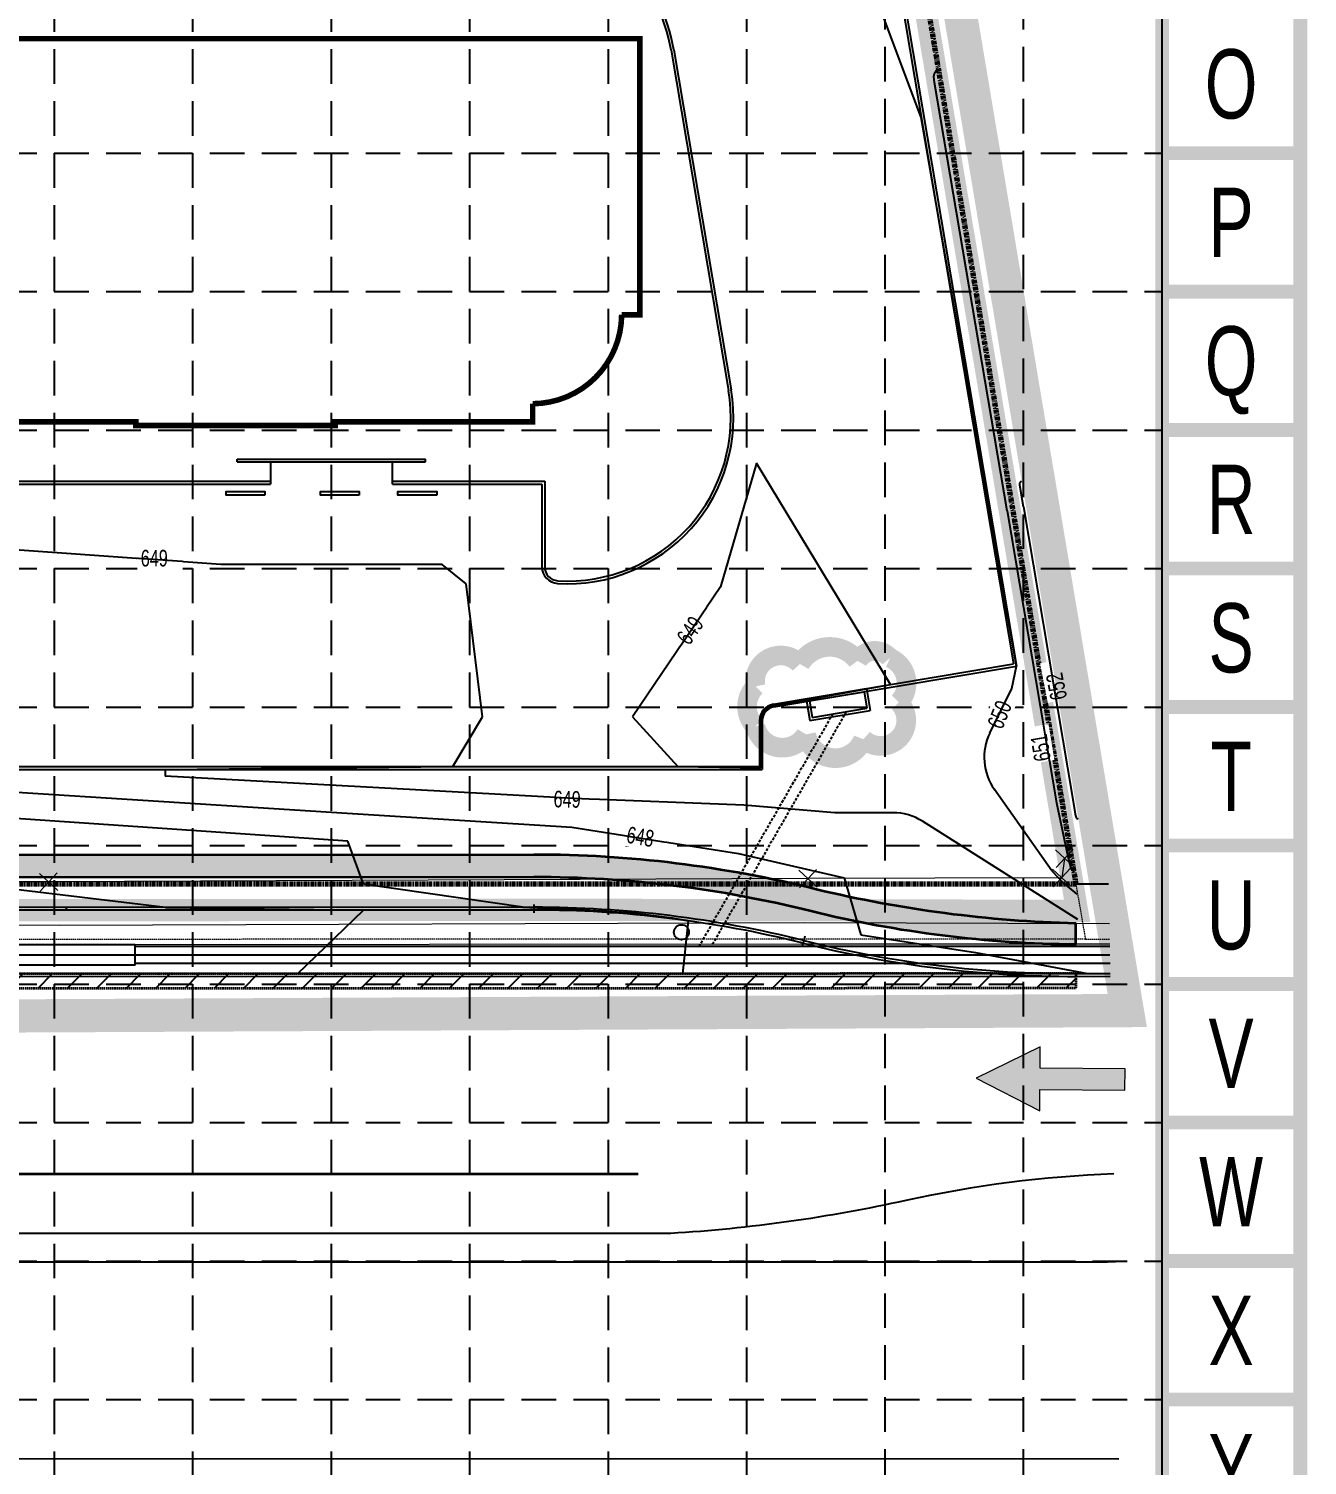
# Model space of a CAD drawing. Header units: feet. Extents: x 9897 to 20516, y 9531 to 20344.
# Drawn here: x 11268.2 to 11499.1, y 9895.1 to 10154.4 of the extents above; entities that cross this region are included whole.
import ezdxf
from ezdxf.enums import TextEntityAlignment as Align

# ---------------------------------------------------------------- set-up
doc = ezdxf.new("R2010")
doc.units = ezdxf.units.FT
doc.header["$MEASUREMENT"] = 0
for name, pattern in [('CENTER2', [28.575000000000003, 19.05, -3.175, 3.175, -3.175]), ('DASHED', [0.75, 0.5, -0.25]), ('DASHED2', [0.375, 0.25, -0.125]), ('HIDDEN', [0.375, 0.25, -0.125]), ('PHANTOM2', [1.25, 0.625, -0.125, 0.125, -0.125, 0.125, -0.125])]:
    doc.linetypes.add(name, pattern=pattern)
doc.layers.get('0').update_dxf_attribs({"lineweight": 18})
for name, color, linetype, lineweight in [('1-CM-DRAW', 9, 'Continuous', 25), ('BDY', 30, 'PHANTOM2', 70), ('BDY-ADJ', 6, 'Continuous', 25), ('BDY-ORIGINALTRACTS', 10, 'HIDDEN', 20), ('FENCE', 43, 'Continuous', 20), ('LIMITS OF DISTURBANCE', 1, 'Continuous', 18), ('PAVE-SAWCUT', 4, 'DASHED2', 35), ('PAVE-SAWCUT-HATCH', 7, 'Continuous', 25), ('PAVE-SIDE-EX', 8, 'Continuous', 18), ('PAVE-SIDEWALK', 6, 'Continuous', 35), ('PC', 43, 'Continuous', 25), ('TEXT-ANNOT-CONTOUR-PROP', 9, 'Continuous', 20), ('UE-SS', 81, 'CENTER2', 25), ('UP-SD', 160, 'DASHED', 25), ('UP-SD-INLET', 2, 'Continuous', 25)]:
    doc.layers.add(name, color=color, linetype=linetype, lineweight=lineweight)
for name, color, linetype in [('A-SITE-BLDG', 2, 'Continuous'), ('A-SITE-CURB', 4, 'Continuous'), ('A-SITE-CURB-BACK', 200, 'Continuous'), ('A-SITE-CURB-FUTR', 6, 'Continuous'), ('BASE', 7, 'Continuous'), ('BDY-BC', 20, 'Continuous'), ('BDY-GUTTER', 255, 'Continuous'), ('GRID', 254, 'HIDDEN'), ('LEGEND', 7, 'Continuous'), ('SILT FENCE', 200, 'Continuous'), ('UE-SD', 57, 'Continuous')]:
    doc.layers.add(name, color=color, linetype=linetype)
doc.styles.get("Standard").update_dxf_attribs({"font": 'ARIAL.TTF', "width": 0.7})

# ---------------------------------------------------------------- blocks, each defined once
blk = doc.blocks.new('X')
at = {"color": 0}
for p, q in [((-0.00294499411, -0.00294499411), (0.00294499411, 0.00294499411)), ((-0.00294499411, 0.00294499411), (0.00294499411, -0.00294499411))]:
    blk.add_line(p, q, dxfattribs=at)
blk.add_point((0, 0), dxfattribs=at)
blk = doc.blocks.new('inlet protection')
at = {"layer": 'LEGEND', "color": 170, "ltscale": 100, "const_width": 9.480976857}
blk.add_lwpolyline([(38.02917008228094, 58.52356190376901, 0.5205670505517462), (38.02917008228094, 58.52356190376901, 0.7651954600696135), (16.58303194181174, 47.72733227750343, 0.4178788784126488), (16.45018155881208, 28.30237705626849, 0.6649002420699669), (40.95814324907765, 24.56110226935417, 0.744833174426672), (68.59977433324396, 22.24033073547483, 0.9756416855879776), (85.81920006688809, 40.02779717956447, 0.5205670505517462), (81.53153503040956, 61.4561512552887, 0.5205670505517462), (65.81009028645572, 60.02759261889643, 0.5402640007904789), (38.02917008228094, 58.52356190376901)], format="xyb", close=True, dxfattribs=at)

msp = doc.modelspace()

# ---------------------------------------------------------------- hatches: boundary and pattern name
at = {"layer": 'PAVE-SAWCUT-HATCH'}
h = msp.add_hatch(dxfattribs=at)
h.set_pattern_fill('ANSI31', color=256, scale=30, style=0)
h.set_pattern_definition([(45, (0, 0), (-2.651650429449553, 2.651650429449553), [])])
h.paths.add_polyline_path([(11457.36351769524, 9983.860995593284), (11291.6861195493, 9983.80587471166), (11126.06895158375, 9983.750978594808), (11120.31364170968, 9985.084011232491), (11109.67496719251, 9985.139979941225), (11103.32280902819, 9983.746625464026), (11074.03167583607, 9983.74492283594), (11074.03182115548, 9981.24492284016), (11103.3229543476, 9981.24662546825), (11457.36366882567, 9981.261012687743)])
at = {"layer": 'PAVE-SIDEWALK'}
h = msp.add_hatch(dxfattribs=at)
h.set_pattern_fill('AR-SAND', scale=1.25, style=0)
h.set_pattern_definition([(37.50000000000001, (0, 0), (-0.0787416976370102, 2.408529711266448), [0, -1.9, 0, -2.125, 0, -2.03125]), (7.499999999999999, (0, 0), (2.212220881584659, 3.527682581537175), [0, -1.025, 0, -1.7125, 0, -0.65625]), (327.5, (-1.5375, 0), (3.892677327189369, 0.007073816921205622), [0, -0.625, 0, -2.25, 0, -2.9375]), (317.5, (-1.5375, 0), (3.757658255715366, 1.097094456167811), [0, -0.3125, 0, -1.475, 0, -1.6875])])
edge = h.paths.add_edge_path()
edge.add_line((11359.4322909668, 10005.32833130475), (11136.82859126671, 10005.25454620831))
edge.add_arc((11159.18264053531, 10025.2619568681), 30.00000000021573, 221.8293063791939, 233.1490938374925)
edge.add_line((11141.19059665779, 10001.25599183601), (11359.43361682244, 10001.32833152449))
edge.add_arc((11359.50189838762, 9795.32834284094), 205.9999999999897, 75.94856488277088, 90.01899148337532, ccw=False)
edge.add_arc((11459.23910902745, 10197.51676891618), 208.3716136481749, 256.1948231785863, 269.4686896580105)
edge.add_line((11457.30688282187, 9989.154114209934), (11457.3056362234, 9992.915002140135))
edge.add_arc((11462.81198869914, 10216.81928827014), 223.971983214366, 256.4865105724103, 268.5912409976048, ccw=False)
edge.add_arc((11359.50189838763, 9795.328342840938), 209.9999999999906, 75.95219315909644, 90.01899148337698)

# ---------------------------------------------------------------- linework, layer by layer
msp.add_lwpolyline([(11450.77128090701, 9959.101621523854), (11450.80176442373, 9962.94150079827), (11466.16128157923, 9962.819562272656), (11466.19176373748, 9966.659444050838), (11450.83224929894, 9966.7813788208), (11450.86273281566, 9970.621256843331), (11439.29736440986, 9964.952890574035), (11450.77127479387, 9959.101625279507)], close=True)
at = {"color": 254}
for points in [[(11450.86273215384, 9970.621258391715), (11450.77127967247, 9959.101621399011), (11439.29736892045, 9964.952892376745), (11450.77127967247, 9959.101621399011)], [(11466.1612798232, 9962.81956375475), (11466.19176398366, 9966.659442752314), (11450.80176383293, 9962.941500396586), (11450.83224799338, 9966.78137939415)]]:
    msp.add_solid(points, dxfattribs=at)
at = {"layer": '1-CM-DRAW'}
for p, q in [((11359.43527414198, 9996.328331799163), (11359.43577133181, 9994.828350072656)), ((11408.37906570621, 9990.608607162552), (11407.8904729667, 9988.669205931528))]:
    msp.add_line(p, q, dxfattribs=at)
at = {"layer": 'A-SITE-BLDG', "color": 7, "const_width": 1}
msp.add_lwpolyline([(11375.29614264334, 10102.79343248915), (11378.5663085664, 10102.79343248893), (11378.5663085664, 10152.62743323253), (11058.5663085664, 10152.62743323252)], dxfattribs=at)
msp.add_lwpolyline([(11254.56385811369, 10083.46076656587), (11287.56385811369, 10083.46076656587), (11287.56385811369, 10082.7940998992), (11323.56385811369, 10082.7940998992), (11323.56385811369, 10083.46076656587), (11359.23297523306, 10083.46076656587), (11359.23297523306, 10086.7315998992, 0.4109630356569808), (11375.29614264334, 10102.79343248893)], format="xyb", dxfattribs=at)
at = {"layer": 'A-SITE-CURB', "color": 7, "ltscale": 0.45}
for p, q in [((11422.05132416788, 10181.786277365), (11446.02163695892, 10039.79553906568)), ((11384.71820791693, 10150.62125494088), (11395.08321524737, 10089.22301386838)), ((11305.90134571303, 10076.22773967625), (11339.90134571303, 10076.22773967624)), ((11311.90134571303, 10076.22773967624), (11311.90134571303, 10072.22773967624)), ((11333.90134571303, 10072.22773967624), (11333.90134571303, 10076.22773967625)), ((11402.68382624794, 10032.4794218959), (11446.02163695892, 10039.79553906568)), ((11400.18320841877, 10029.52127763853), (11400.18320841877, 10021.22161375276))]:
    msp.add_line(p, q, dxfattribs=at)
at = {"layer": 'A-SITE-CURB', "color": 7}
for p, q in [((11203.90134571302, 10072.22919216004), (11311.90134571303, 10072.22919216004)), ((11333.90134571303, 10072.22919216004), (11360.90134571303, 10072.22919216004)), ((11360.90134571303, 10072.22919216004), (11360.90134571303, 10057.27666660966)), ((11158.18320841878, 10021.22161375276), (11400.18320841877, 10021.22161375276)), ((11359.43560560589, 9995.328331854096), (11187.19258291426, 9995.271239505411))]:
    msp.add_line(p, q, dxfattribs=at)
at = {"layer": 'A-SITE-CURB', "color": 7, "ltscale": 0.45}
for points in [[(11310.90134571303, 10070.22773967625), (11303.90134571303, 10070.22773967625), (11303.90134571303, 10070.89440634292), (11310.90134571303, 10070.89440634291)], [(11327.90134571303, 10070.22773967625), (11320.90134571303, 10070.22773967625), (11320.90134571303, 10070.89440634291), (11327.90134571303, 10070.89440634291)], [(11341.90134571303, 10070.22773967625), (11334.90134571303, 10070.22773967625), (11334.90134571303, 10070.89440634292), (11341.90134571303, 10070.89440634292)]]:
    msp.add_lwpolyline(points, close=True, dxfattribs=at)
for centre, radius, start, end in [((11355.13676534316, 10145.62743323253), 30, 9.58210139059751, 79.83550786912188), ((11403.18320841877, 10029.52127763853), 3, 99.58210139059423, 180)]:
    msp.add_arc(centre, radius, start, end, dxfattribs=at)
at = {"layer": 'A-SITE-CURB', "color": 7}
for centre, radius, start, end in [((11365.5017726736, 10084.22919216004), 30, 266.6017965736459, 9.582101390597384), ((11363.90134571303, 10057.27666660966), 3, 179.9999999999653, 266.6017965736422), ((11359.50189838763, 9795.328342840929), 200, 75.94856488277308, 90.01899148337749), ((11456.61903609212, 10183.35960648355), 200, 255.9485648827736, 270.2138132969606)]:
    msp.add_arc(centre, radius, start, end, dxfattribs=at)
at = {"layer": 'A-SITE-CURB-BACK', "color": 7, "ltscale": 0.45}
for p, q in [((11422.46111784897, 10182.3625317697), (11446.59789136362, 10039.38574538459)), ((11384.22518387404, 10150.53802457907), (11394.59019120447, 10089.13978350658)), ((11305.90134571303, 10076.72773967624), (11339.90134571303, 10076.72773967625)), ((11203.40134571302, 10072.72919216004), (11311.90134571303, 10072.72919216004)), ((11333.90134571303, 10072.72919216004), (11361.40134571303, 10072.72919216004)), ((11361.40134571303, 10072.72919216004), (11361.40134571303, 10057.27666660966)), ((11402.76705660974, 10031.98639785301), (11446.59789136362, 10039.38574538459)), ((11400.68320841877, 10029.52127763853), (11400.68320841877, 10020.72161375276)), ((11157.68320841878, 10020.72161375276), (11400.68320841877, 10020.72161375276)), ((11359.43543987394, 9995.82833182663), (11187.19241718232, 9995.771239477946))]:
    msp.add_line(p, q, dxfattribs=at)
at = {"layer": 'A-SITE-CURB-BACK', "color": 7}
for p, q in [((11305.90134571303, 10076.22773967625), (11305.90134571303, 10076.72773967624)), ((11339.90134571303, 10076.22773967624), (11339.90134571303, 10076.72773967625))]:
    msp.add_line(p, q, dxfattribs=at)
at = {"layer": 'A-SITE-CURB-BACK', "color": 7, "ltscale": 0.45}
for centre, radius, start, end in [((11355.13676534316, 10145.62743323253), 29.5, 9.58210139059751, 79.83550786912005), ((11365.5017726736, 10084.22919216004), 29.5, 266.6017965736459, 9.582101390597384), ((11363.90134571303, 10057.27666660966), 2.5, 179.9999999999653, 266.6017965736422), ((11403.18320841877, 10029.52127763853), 2.5, 99.58210139059423, 180)]:
    msp.add_arc(centre, radius, start, end, dxfattribs=at)
at = {"layer": 'A-SITE-CURB-BACK', "color": 7}
for centre, radius, start, end in [((11359.50189838763, 9795.328342840929), 200.5, 75.94856488277308, 90.01899148337749), ((11456.61903609212, 10183.35960648355), 199.5, 255.9485648827736, 270.2138132969606)]:
    msp.add_arc(centre, radius, start, end, dxfattribs=at)
at = {"layer": 'A-SITE-CURB-FUTR', "color": 7}
msp.add_lwpolyline([(11464.15500299075, 9947.70477656842, 0.04503168345089981), (11426.60062992242, 9942.895532691247, -0.03910003377133729), (11384.15363874264, 9936.948022177457), (11177.9888285452, 9936.948022177457, 0.03991580452087786), (11168.07130095131, 9936.155026534605, 0.8983704982025498), (11168.269654588, 9932.388266996375, -0.001181680350323085), (11177.95618558845, 9931.838246020146), (11460.7160111791, 9931.83824602015, 0.005263907804401144), (11464.4366059689, 9931.877416841426)], format="xyb", dxfattribs=at)
at = {"layer": 'A-SITE-CURB-FUTR', "color": 7, "const_width": 0.5}
msp.add_lwpolyline([(11167.83886010333, 9947.679145571721), (11378.30991849895, 9947.679145571721)], dxfattribs=at)
at = {"layer": 'BASE', "color": 9}
msp.add_line((11472.83564608743, 10506.97453336867), (11472.83564608743, 9556.974533368671), dxfattribs=at)
at = {"layer": 'BASE', "const_width": 2.5}
for points in [[(11497.83564608743, 10131.97453336867), (11472.83564608743, 10131.97453336867)], [(11497.83564608743, 10106.97453336867), (11472.83564608743, 10106.97453336867)], [(11497.83564608743, 10081.97453336867), (11472.83564608743, 10081.97453336867)], [(11497.83564608743, 10056.97453336867), (11472.83564608743, 10056.97453336867)], [(11497.83564608743, 10031.97453336867), (11472.83564608743, 10031.97453336867)], [(11497.83564608743, 10006.97453336867), (11472.83564608743, 10006.97453336867)], [(11497.83564608743, 9981.974533368671), (11472.83564608743, 9981.974533368671)], [(11497.83564608743, 9956.974533368671), (11472.83564608743, 9956.974533368671)], [(11497.83564608743, 9931.974533368671), (11472.83564608743, 9931.974533368671)], [(11497.83564608743, 9906.974533368671), (11472.83564608743, 9906.974533368671)]]:
    msp.add_lwpolyline(points, dxfattribs=at)
at = {"layer": 'BDY', "color": 7}
for p, q in [((11415.1643710845, 10249.61529228122), (11457.30328751485, 10000.00086683588)), ((11457.30328751485, 10000.00086683588), (11040.92328751492, 10000.00061916394))]:
    msp.add_line(p, q, dxfattribs=at)
at = {"layer": 'BDY-ADJ', "color": 254}
msp.add_line((11463.22497831765, 9999.97636528816), (11457.30328751485, 10000.00086683588), dxfattribs=at)
at = {"layer": 'BDY-BC', "color": 7}
for p, q in [((11457.36645915271, 9983.860996568272), (11126.06895158375, 9983.750978594808)), ((11457.37180900569, 9983.861016532654), (11463.51129754713, 9983.883930927332)), ((10471.22317326736, 9896.428367043482), (11465.07023262215, 9896.26473604001))]:
    msp.add_line(p, q, dxfattribs=at)
at = {"layer": 'BDY-GUTTER'}
for p, q in [((11457.36662488466, 9983.360996595738), (11126.0691173157, 9983.250978622274)), ((11457.37197473861, 9983.361013669626), (11463.52019310031, 9983.383960646284))]:
    msp.add_line(p, q, dxfattribs=at)
at = {"layer": 'BDY-ORIGINALTRACTS', "color": 7}
for p, q in [((11457.30328751485, 10000.00086683588), (11459.02596192051, 9990.079309856623)), ((11459.02596192051, 9990.079309856623), (9999.18754238772, 9989.746582777814)), ((11459.02596192051, 9990.079309856623), (11463.40140720045, 9990.060264923759))]:
    msp.add_line(p, q, dxfattribs=at)
at = {"layer": 'FENCE'}
for p, q in [((11455.26028846027, 10004.6620606121, 1954.971), (11454.75359560308, 10001.15503408718, 1951.866)), ((11271.8228267963, 10000.40571825313), (11096.94492995185, 10000.8573208564)), ((11408.93954380425, 10001.01483240333), (11271.8228267963, 10000.40571825313)), ((11454.75359560308, 10001.15503408718), (11408.93954380425, 10001.01483240333))]:
    msp.add_line(p, q, dxfattribs=at)
at = {"layer": 'GRID', "color": 8, "linetype": 'HIDDEN', "ltscale": 25}
for p, q in [((11272.83564608743, 10506.97453336867), (11272.83564608743, 9631.864117293864)), ((11297.83564608743, 10506.97453336867), (11297.83564608743, 9631.864117293864)), ((11322.83564608743, 10506.97453336867), (11322.83564608743, 9631.864117293864)), ((11347.83564608743, 10506.97453336867), (11347.83564608743, 9631.864117293864)), ((11372.83564608743, 10506.97453336867), (11372.83564608743, 9631.864117293864)), ((11397.83564608743, 10506.97453336867), (11397.83564608743, 9631.864117293864)), ((11422.79133310578, 10507.38528777282), (11422.79133310578, 9631.864117293864)), ((11447.79133310578, 10507.38528777282), (11447.79133310578, 9631.864117293864)), ((9922.835646087433, 10131.97453336867), (11472.83564608743, 10131.97453336867)), ((9922.835646087433, 10106.97453336867), (11472.83564608743, 10106.97453336867)), ((9922.835646087433, 10081.97453336867), (11472.83564608743, 10081.97453336867)), ((9922.835646087433, 10056.97453336867), (11472.83564608743, 10056.97453336867)), ((9922.835646087433, 10031.97453336867), (11472.83564608743, 10031.97453336867)), ((9922.835646087433, 10006.97453336867), (11472.83564608743, 10006.97453336867)), ((9922.835646087433, 9981.974533368671), (11472.83564608743, 9981.974533368671)), ((9922.835646087433, 9956.974533368671), (11472.83564608743, 9956.974533368671)), ((9922.835646087433, 9931.974533368671), (11472.83564608743, 9931.974533368671)), ((9922.835646087433, 9906.974533368671), (11472.83564608743, 9906.974533368671))]:
    msp.add_line(p, q, dxfattribs=at)
at = {"layer": 'PAVE-SAWCUT'}
msp.add_lwpolyline([(11457.36351769524, 9983.860995593284), (11291.6861195493, 9983.80587471166), (11126.06895158375, 9983.750978594808), (11120.31364170968, 9985.084011232491), (11109.67496719251, 9985.139979941225), (11103.32280902819, 9983.746625464026), (11074.03167583607, 9983.74492283594), (11074.03182115548, 9981.24492284016), (11103.3229543476, 9981.24662546825), (11457.36366882567, 9981.261012687743), (11457.36351769448, 9983.860995593284)], close=True, dxfattribs=at)
at = {"layer": 'PAVE-SIDE-EX', "color": 7}
for p, q in [((11149.9293506038, 9992.942792992919), (11273.80061248201, 9992.628169418913)), ((11273.80061248201, 9992.628169418913), (11408.30427312504, 9993.102497318345)), ((11408.30427312504, 9993.102497318345), (11463.35104226676, 9992.89100175893)), ((11273.25437336591, 9989.040367858832), (11148.55076051678, 9989.12610897476)), ((11407.83377249672, 9989.198001028328), (11273.25437336591, 9989.040367858832)), ((11463.41762602923, 9989.148693465706), (11407.83377249672, 9989.198001028328))]:
    msp.add_line(p, q, dxfattribs=at)
at = {"layer": 'PAVE-SIDEWALK', "color": 7, "ltscale": 0.45}
msp.add_lwpolyline([(11359.4322909668, 10005.32833130475), (11136.82859126671, 10005.25454620831, 0.04943209448350151), (11141.19059665779, 10001.25599183601), (11359.43361682244, 10001.32833152449, -0.06147106951861998), (11409.51722430544, 9995.164443616875, 0.05798301809160265), (11457.30688282187, 9989.154114209934), (11457.3056362234, 9992.915002140135, -0.05286601808583622), (11410.47549516341, 9999.047984583543, 0.06145517837030563)], format="xyb", close=True, dxfattribs=at)
at = {"layer": 'PC', "color": 47}
for p, q in [((11429.37559600679, 10138.40016159014), (11413.74337602104, 10180.38376253821)), ((11431.64684965827, 10145.81457109899, 652), (11431.75148465212, 10146.39693060565, 652)), ((11431.76922090746, 10144.71656058076, 652), (11431.64684965827, 10145.81457109899, 652)), ((11431.75148465212, 10146.39693060565, 652), (11432.02046967037, 10146.74038374977, 652)), ((11444.9093425625, 10067.41031605749, 652), (11431.76922090746, 10144.71656058076, 652)), ((11432.02046967037, 10146.74038374977, 652), (11432.47926784791, 10147.13677813447, 652)), ((11446.59789136362, 10039.38574538459), (11429.37559600679, 10138.40016159014)), ((11399.66249051347, 10075.98957002526), (11393.1362882122, 10053.69469653253)), ((11423.82224337943, 10036.04792556465), (11399.66249051347, 10075.98957002526)), ((11447.20823011456, 10072.31215106804), (11447.24450476746, 10072.55391213404)), ((11447.2168308615, 10072.00082680347), (11447.20823011456, 10072.31215106804)), ((11447.24450476746, 10072.55391213404), (11447.34129659311, 10072.66874662055)), ((11447.34129659311, 10072.66874662055), (11447.48016924346, 10072.78060844428)), ((11447.83535785514, 10068.10001762311), (11447.2168308615, 10072.00082680347)), ((11342.90134571303, 10057.72919216004), (11302.90134571301, 10057.72919216005)), ((11347.24614571303, 10054.22919216004), (11342.90134571303, 10057.72919216004)), ((11350.17554571303, 10030.22161375276), (11347.24614571303, 10054.22919216004)), ((11402.6343352791, 10032.22395039088), (11423.82224337943, 10036.04792556465)), ((11400.61867547328, 10030.58446776058), (11401.0238357356, 10031.27273214448)), ((11401.0238357356, 10031.27273214448), (11401.49987870198, 10031.75161156547)), ((11401.49987870198, 10031.75161156547), (11402.08061592716, 10032.04850957865)), ((11402.08061592716, 10032.04850957865), (11402.6343352791, 10032.22395039088)), ((11344.81264571303, 10021.22161375276), (11350.17554571303, 10030.22161375276)), ((11377.26884571303, 10030.22161375276), (11385.45254571303, 10021.22161375275)), ((11400.4475099919, 10021.01306743144), (11400.4971244536, 10029.72076552668)), ((11400.4971244536, 10029.72076552668), (11400.61867547328, 10030.58446776058)), ((11292.87598443753, 10020.72161375276, 649), (11344.81264571303, 10021.22161375276, 649)), ((11292.87598443753, 10020.72161375276, 649), (11292.87598443753, 10019.49430132948, 649)), ((11385.45254571303, 10021.22161375275), (11400.4475099919, 10021.01306743144)), ((11255.13345042818, 10017.32321083794), (11325.72325298911, 10012.80442737411)), ((11452.94806131703, 10002.41930518941), (11442.58532449968, 10017.09744541823)), ((11456.69034544758, 10015.64654165713, 652), (11457.0689196348, 10013.43338043023, 652)), ((11325.87309953952, 10007.73962003943), (11255.03467994404, 10012.6169431655)), ((11413.78405660707, 10012.85623501499), (11397.33330885363, 10014.23570689587)), ((11424.26118503279, 10012.88992683796), (11413.78405660707, 10012.85623501499)), ((11453.80717068823, 10014.70306956274, 652), (11455.8553230473, 10004.9739784067, 652)), ((11457.0689196348, 10013.43338043023, 652), (11457.2459256806, 10012.38317272944, 652)), ((11457.66297251184, 9993.649639126841), (11429.63160302768, 10011.34592160582)), ((11457.2459256806, 10012.38317272944, 652), (11457.35501702002, 10012.04580602855, 652)), ((11457.35501702002, 10012.04580602855, 652), (11457.44298528145, 10011.93113312903, 652)), ((11457.44298528145, 10011.93113312903, 652), (11457.52333319197, 10011.86997245387, 652)), ((11457.52333319197, 10011.86997245387, 652), (11457.69821398122, 10011.80667408155, 652)), ((11328.66317901993, 10000.00079031793), (11325.87309953952, 10007.73962003943)), ((11396.41718397063, 10005.51903095657), (11415.48906616942, 10001.1185663775)), ((11455.8553230473, 10004.9739784067, 652), (11456.4015373231, 10002.91883429307, 652)), ((11452.94806131703, 10002.41930518941), (11455.07991258227, 10000.18050835528)), ((11456.4015373231, 10002.91883429307, 652), (11456.67003214335, 10002.44662325026, 652)), ((11456.67003214335, 10002.44662325026, 652), (11456.958552175, 10002.28707290386, 652)), ((11292.93945323952, 9995.806290805776), (11257.57895325526, 10000.00074803548)), ((11357.43524039731, 9995.827668832657), (11328.66317901993, 10000.00079031793)), ((11415.48906616942, 10001.1185663775), (11418.46245739135, 9990.833634948694)), ((11455.07991258227, 10000.18050835528), (11457.48551032918, 9998.185796719741)), ((11274.99268075911, 9995.800351405973), (11274.99284649415, 9995.30034212556)), ((11292.93945323951, 9995.806290805776), (11328.66414354576, 9995.31813222433)), ((11316.74348746445, 9983.81429819592), (11328.66414354576, 9995.31813222433)), ((11357.43524039731, 9995.827668832657), (11362.54255306446, 9995.581226646163)), ((11362.54255306446, 9995.581226646163), (11367.5288595243, 9995.446133976033)), ((11367.5288595243, 9995.446133976033), (11371.65179161877, 9995.165783509516)), ((11371.65179161877, 9995.165783509516), (11377.33168734318, 9994.798697709799)), ((11377.33168734318, 9994.798697709799), (11384.42831808217, 9993.945065971215)), ((11384.42831808217, 9993.945065971215), (11387.31347997337, 9993.38519308777)), ((11387.31347997337, 9993.38519308777), (11386.27468364514, 9983.837344333364)), ((11418.46245739135, 9990.833634948694), (11439.16385494963, 9987.679499779564)), ((11439.16385494963, 9987.679499779564), (11459.39475682669, 9983.868566774741))]:
    msp.add_line(p, q, dxfattribs=at)
msp.add_arc((11424.29334236388, 10002.88997854279), 10.000000000001, 57.73566689514671, 90.18424825271784, dxfattribs=at)
at = {"layer": 'SILT FENCE', "linetype": 'Continuous', "const_width": 4}
msp.add_lwpolyline([(11379.12527297658, 10247.01543755554), (11395.79193778985, 10246.51070253913), (11415.99385908406, 10211.68426484667), (11423.09463645551, 10199.87754080568), (11457.51795162998, 9995.192304039583), (11370.60533597774, 9995.37318851437), (11136.98813442602, 9995.199239716336)], dxfattribs=at)
at = {"layer": 'UE-SD', "color": 5}
for p, q in [((11287.46679418865, 9989.046284187942), (11120.32435823594, 9989.046284187933)), ((11463.45206648593, 9987.212984187947), (11120.32435823594, 9987.212984187932)), ((11287.46679418865, 9985.37968418794), (11287.46679418865, 9989.046284187942)), ((11463.42463630687, 9988.754684187947), (11287.46679418865, 9988.75468418794)), ((11287.46679418865, 9985.37968418794), (11120.32435823594, 9985.379684187932)), ((11463.479496665, 9985.671284187947), (11287.46679418865, 9985.67128418794))]:
    msp.add_line(p, q, dxfattribs=at)
at = {"layer": 'UE-SS', "linetype": 'Continuous'}
msp.add_circle((11386.08843528105, 9991.329555600383), 1.357999907400137, dxfattribs=at)
msp.add_circle((11386.08843528105, 9991.329555600383), 1.357999907400137, dxfattribs=at)
at = {"layer": 'UP-SD'}
for p, q in [((11413.41217460388, 10030.74101644265), (11389.23688164886, 9988.754684187943)), ((11415.86189893203, 10031.15456917927), (11391.44848661714, 9988.754684187945))]:
    msp.add_line(p, q, dxfattribs=at)
at = {"layer": 'UP-SD-INLET', "color": 5}
for p, q in [((11408.63115976345, 10033.48342713136), (11419.47768870717, 10035.3144950911)), ((11408.63115976345, 10033.48342713136), (11409.2970026579, 10029.53923478819)), ((11409.20741416815, 10033.07363345027), (11419.06789502608, 10034.73824068639)), ((11419.06789502608, 10034.73824068639), (11419.56727719691, 10031.78009642902)), ((11419.47768870717, 10035.3144950911), (11420.14353160161, 10031.37030274793)), ((11409.20741416815, 10033.07363345027), (11409.70679633899, 10030.1154891929)), ((11409.2970026579, 10029.53923478819), (11420.14353160161, 10031.37030274793)), ((11409.70679633899, 10030.1154891929), (11419.56727719691, 10031.78009642902))]:
    msp.add_line(p, q, dxfattribs=at)

# ---------------------------------------------------------------- block references
at = {"xscale": 0.3738502713858907, "yscale": 0.3738502713858907, "zscale": 0.3738502713876938}
msp.add_blockref('inlet protection', (11393.27590752464, 10017.86292820919), dxfattribs=at)
at = {"layer": 'FENCE', "xscale": 540.0000000000001, "yscale": 540, "zscale": 540, "rotation": 92.12920690953888}
for p in [(11455.26028846027, 10004.6620606121, 1954.971), (11408.93954380425, 10001.01483240333, 1950.075), (11454.75359560308, 10001.15503408718, 1951.866), (11271.8228267963, 10000.40571825313, 1944.291)]:
    msp.add_blockref('X', p, dxfattribs=at)

# ---------------------------------------------------------------- texts
at = {"layer": 'BASE', "width": 0.7}
for s, p in [('O', (11485.33564608743, 10144.47453336867)), ('P', (11485.33564608743, 10119.47453336867)), ('Q', (11485.33564608743, 10094.47453336867)), ('R', (11485.33564608743, 10069.47453336867)), ('S', (11485.33564608743, 10044.47453336867)), ('T', (11485.33564608743, 10019.47453336867)), ('U', (11485.33564608743, 9994.474533368671)), ('V', (11485.33564608743, 9969.474533368671)), ('W', (11485.33564608743, 9944.474533368671)), ('X', (11485.33564608743, 9919.474533368671)), ('Y', (11485.33564608743, 9894.474533368671))]:
    msp.add_text(s, height=12.5, dxfattribs=at).set_placement(p, align=Align.MIDDLE_CENTER)

# ---------------------------------------------------------------- next in the draw order: wipeouts: each hides what was drawn before it
for points in [[(11287.87348908028, 10056.30634431943), (11296.030631937421, 10056.30634431943), (11296.030631937421, 10061.406344319428), (11287.87348908028, 10061.406344319428)], [(11388.0341975407, 10041.86120065314), (11392.654108835282, 10048.583953007794), (11388.450916907768, 10051.472408931026), (11383.831005613185, 10044.749656576372)], [(11456.373928943038, 10033.555750764213), (11454.953371420655, 10040.67250134117), (11450.834622070997, 10039.850367656956), (11452.255179593383, 10032.73361708)], [(11453.430497803936, 10022.415026006747), (11452.353794657087, 10028.897647683425), (11448.21055384634, 10028.209493933049), (11449.28725699319, 10021.726872256368)], [(11362.81813802609, 10013.290327525967), (11369.95943565083, 10013.14107472654), (11370.047196296891, 10017.340157729886), (11362.905898672152, 10017.489410529313)], [(11375.76727658157, 10006.944919616495), (11382.920203491049, 10005.719456815517), (11383.62942802547, 10009.859142861556), (11376.476501115987, 10011.084605662529)]]:
    msp.add_wipeout(points).dxf.layer = 'TEXT-ANNOT-CONTOUR-PROP'

# ---------------------------------------------------------------- next in the draw order: linework, layer by layer
at = {"layer": 'PC', "color": 47}
for p, q in [((11302.90134571301, 10057.72919216005), (11203.90134571302, 10064.68869216005)), ((11393.1362882122, 10053.69469653253), (11377.26884571303, 10030.22161375276)), ((11366.70804122792, 10015.4483156703), (11292.87598443753, 10019.49430132948)), ((11397.33330885363, 10014.23570689587), (11366.70804122792, 10015.4483156703)), ((11325.72325298911, 10012.80442737411), (11366.29627063687, 10010.3124851558)), ((11366.29627063687, 10010.3124851558), (11396.41718397063, 10005.51903095657))]:
    msp.add_line(p, q, dxfattribs=at)

# ---------------------------------------------------------------- next in the draw order: texts
at = {"layer": 'PC', "color": 47, "linetype": 'DASHED2', "width": 0.7}
msp.add_text('649', height=3, dxfattribs=at).set_placement((11288.46634622313, 10057.35634431943))
for s, height, rotation, p in [('649', 3, 55.50294288784196, (11387.50460738423, 10042.9444890995)), ('652', 2.999999999999999, 101.2883128594324, (11455.75757244805, 10033.57839661033)), ('651', 3, 99.43021044005364, (11452.8151996694, 10022.45764488632)), ('649', 3, 358.8026950936269, (11362.97350121374, 10013.88721147045)), ('648', 3, 350.2782828466275, (11376.00940002002, 10007.51218005387))]:
    msp.add_text(s, height=height, rotation=rotation, dxfattribs=at).set_placement(p)

# ---------------------------------------------------------------- next in the draw order: wipeouts: each hides what was drawn before it
msp.add_wipeout([(11444.498964531216, 10027.41991670024), (11447.20860183044, 10034.152225973858), (11443.312344101223, 10035.720401891125), (11440.602706802, 10028.988092617506)]).dxf.layer = 'TEXT-ANNOT-CONTOUR-PROP'

# ---------------------------------------------------------------- next in the draw order: linework, layer by layer
at = {"layer": 'BASE', "const_width": 2.5}
for points in [[(9897.835646087433, 9531.974533368671), (11497.83564608743, 9531.974533368671), (11497.83564608743, 10531.97453336867), (9897.835646087433, 10531.97453336867)], [(9922.78104091933, 9556.96798653512), (11472.90548956443, 9556.924632954928), (11472.87318095228, 10506.98649369909), (9923.096056785607, 10507.01527359462)]]:
    msp.add_lwpolyline(points, close=True, dxfattribs=at)
at = {"layer": 'LIMITS OF DISTURBANCE', "linetype": 'DASHED2', "ltscale": 80, "const_width": 6}
msp.add_lwpolyline([(11397.78783281102, 10254.45957029224), (10749.09674355682, 10255.16020020794), (9978.29350750077, 10255.31306353613), (9983.023080052095, 10013.12973601632, 0.3837595046554211), (10024.89206238631, 9978.999625082448), (10506.44487664186, 9972.555394182156), (11466.58708263187, 9977.184857165386), (11428.65239574187, 10203.62819785613)], format="xyb", close=True, dxfattribs=at)
at = {"layer": 'PC', "color": 47}
for p, q in [((11444.9093425625, 10067.41031605749, 652), (11453.80717068823, 10014.70306956274, 652)), ((11447.83535785514, 10068.10001762311), (11456.69034544758, 10015.64654165713)), ((11445.71842702726, 10035.33959923131), (11446.59789136362, 10039.38574538459)), ((11441.76905915309, 10027.25362115748), (11445.71842702726, 10035.33959923131))]:
    msp.add_line(p, q, dxfattribs=at)
msp.add_arc((11450.7545582245, 10022.8649076287), 10.00000000000145, 153.9681088341765, 215.2220130636221, dxfattribs=at)

# ---------------------------------------------------------------- next in the draw order: texts
at = {"layer": 'PC', "color": 47, "linetype": 'DASHED2', "width": 0.7}
msp.add_text('650', height=3, rotation=68.07607303940362, dxfattribs=at).set_placement((11443.9956956011, 10027.77646760438))

doc.saveas('drawing.dxf')
